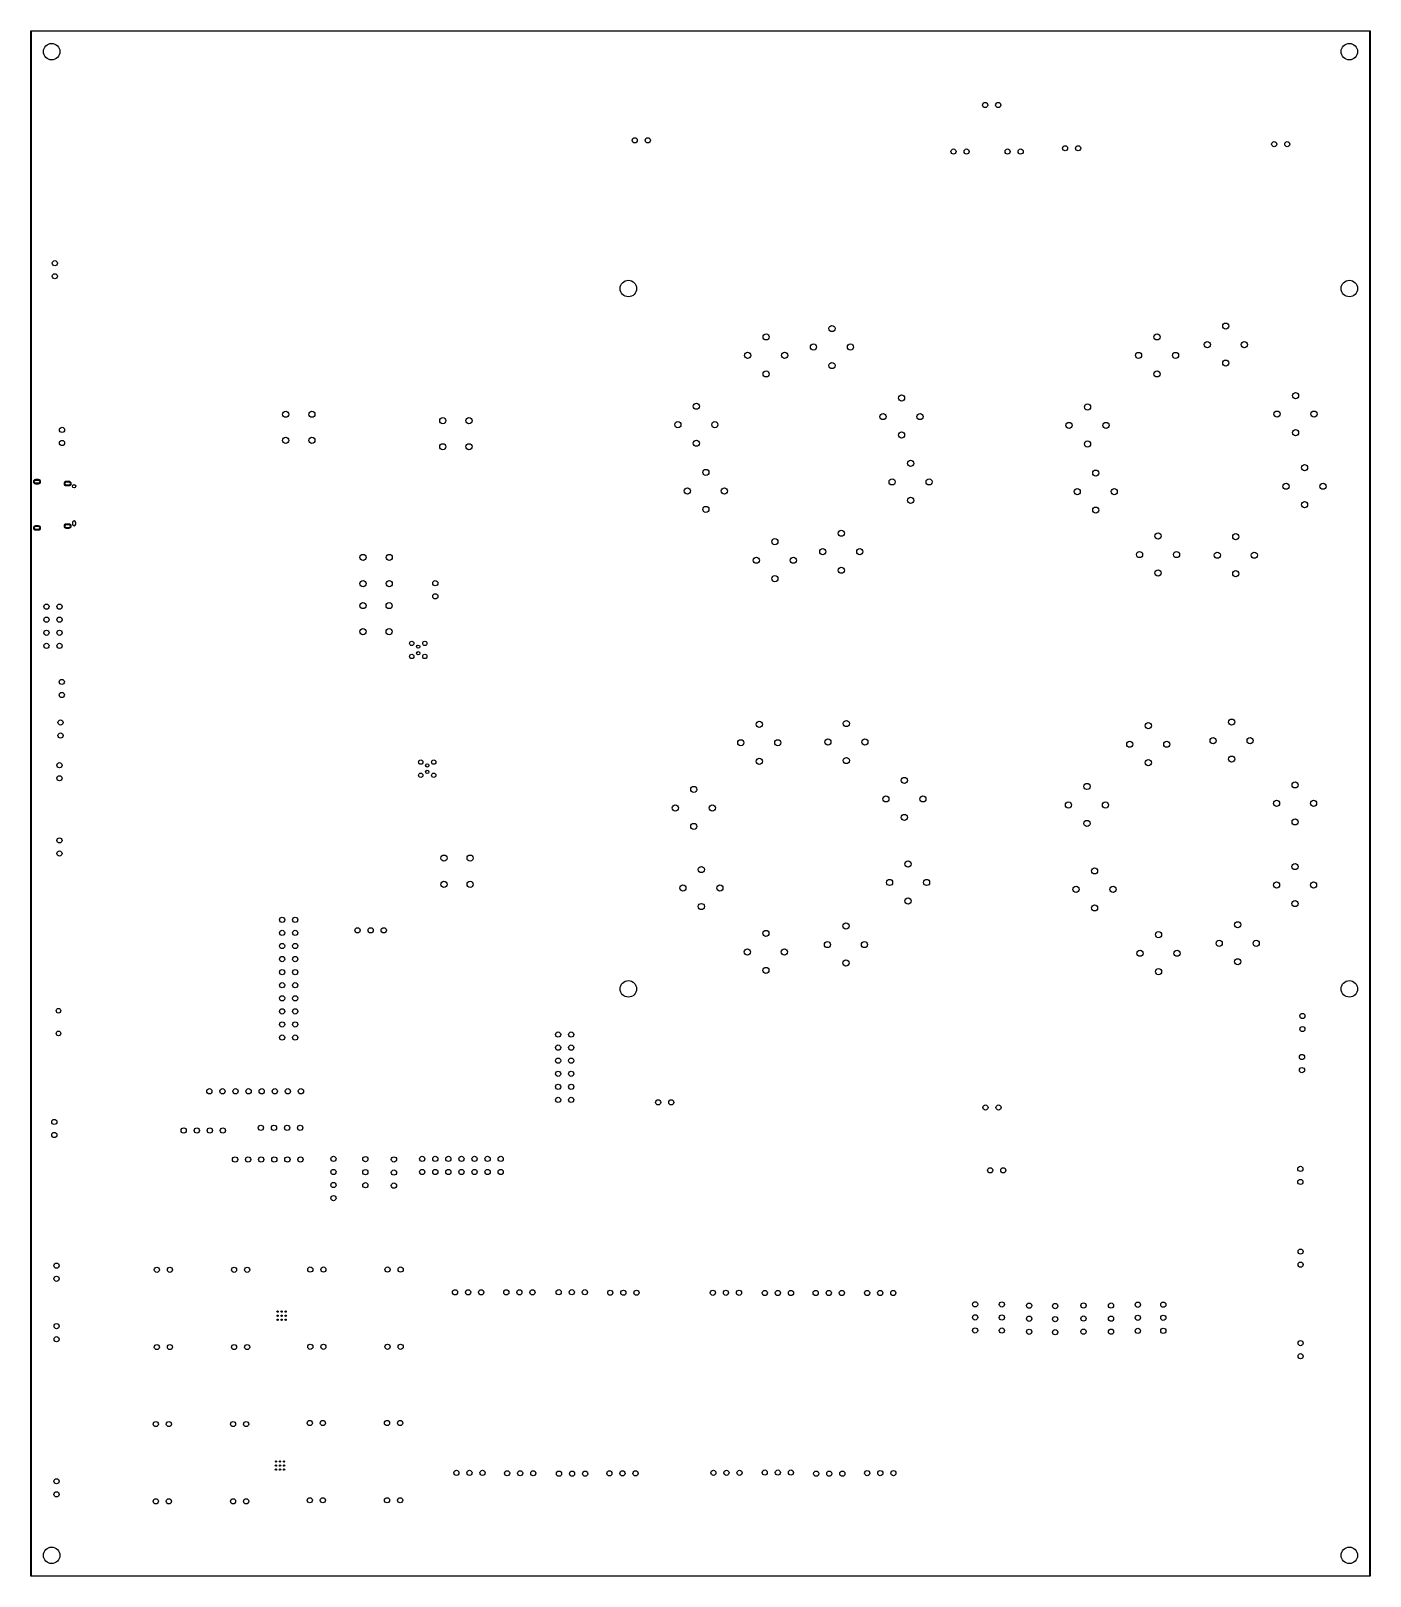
# Model space of a CAD drawing. Header units: millimetres. Extents: x 0 to 260, y 0 to 300.
import ezdxf

# ---------------------------------------------------------------- set-up
doc = ezdxf.new("R2010")
doc.units = ezdxf.units.MM
doc.layers.add('Edge.Cuts', color=254, linetype='CONTINUOUS', true_color=0xd0d2cd)

msp = doc.modelspace()

# ---------------------------------------------------------------- linework, layer by layer
at = {"layer": 'Edge.Cuts', "linetype": 'CONTINUOUS'}
for p, q in [((-0.025, 300), (-0.023097, 300.009567)), ((-0.025, 0), (-0.025, 300)), ((-0.023097, 300.009567), (-0.009567, 300.023097)), ((-0.009567, 300.023097), (0, 300.025)), ((0, 300.025), (260, 300.025)), ((0.025, 299.975), (0.025, 0.025)), ((259.975, 299.975), (0.025, 299.975)), ((259.975, 0.025), (259.975, 299.975)), ((260, 300.025), (260.009567, 300.023097)), ((260.009567, 300.023097), (260.023097, 300.009567)), ((260.023097, 300.009567), (260.025, 300)), ((260.025, 300), (260.025, 0)), ((1.46, 212.89), (0.86, 212.89)), ((1.46, 212.74), (0.86, 212.74)), ((0.86, 212.24), (1.46, 212.24)), ((0.86, 212.09), (1.46, 212.09)), ((7.41, 212.53), (6.81, 212.53)), ((7.41, 212.38), (6.81, 212.38)), ((6.81, 211.88), (7.41, 211.88)), ((6.81, 211.73), (7.41, 211.73)), ((7.41, 204.27), (6.81, 204.27)), ((7.41, 204.12), (6.81, 204.12)), ((8.035, 204.55), (8.035, 204.25)), ((8.035001, 204.55), (8.035001, 204.25)), ((8.684999, 204.25), (8.684999, 204.55)), ((8.685, 204.25), (8.685, 204.55)), ((1.46, 203.91), (0.86, 203.91)), ((1.46, 203.76), (0.86, 203.76)), ((0.86, 203.26), (1.46, 203.26)), ((0.86, 203.11), (1.46, 203.11)), ((6.81, 203.62), (7.41, 203.62)), ((6.81, 203.47), (7.41, 203.47)), ((-0.023097, -0.009567), (-0.025, 0)), ((0.025, 0.025), (259.975, 0.025)), ((260.025, 0), (260.023097, -0.009567)), ((-0.009567, -0.023097), (-0.023097, -0.009567)), ((0, -0.025), (-0.009567, -0.023097)), ((260, -0.025), (0, -0.025)), ((260.009567, -0.023097), (260, -0.025)), ((260.023097, -0.009567), (260.009567, -0.023097))]:
    msp.add_line(p, q, dxfattribs=at)
at = {"layer": 'Edge.Cuts'}
for centre, radius in [((4, 296), 1.6), ((4, 296), 1.599999), ((256, 296), 1.6), ((256, 296), 1.599999), ((185.27, 285.63), 0.5), ((185.27, 285.63), 0.5), ((187.81, 285.63), 0.5), ((187.81, 285.63), 0.5), ((117.23, 278.78), 0.5), ((117.23, 278.78), 0.5), ((119.77, 278.78), 0.5), ((119.77, 278.78), 0.5), ((179.13, 276.6), 0.5), ((179.13, 276.6), 0.5), ((181.67, 276.6), 0.5), ((181.67, 276.6), 0.5), ((189.63, 276.6), 0.5), ((189.63, 276.6), 0.5), ((192.17, 276.6), 0.5), ((192.17, 276.6), 0.5), ((200.79, 277.23), 0.5), ((200.79, 277.23), 0.5), ((203.33, 277.23), 0.5), ((203.33, 277.23), 0.5), ((241.4, 278.03), 0.5), ((241.4, 278.03), 0.5), ((243.94, 278.03), 0.5), ((243.94, 278.03), 0.5), ((4.62, 254.92), 0.5), ((4.62, 254.92), 0.5), ((4.62, 252.38), 0.5), ((4.62, 252.38), 0.5), ((116, 250), 1.6), ((116, 250), 1.599999), ((256, 250), 1.6), ((256, 250), 1.599999), ((232, 242.702102), 0.5969), ((232, 242.702102), 0.5969), ((142.750078, 240.612017), 0.5969), ((142.750078, 240.612017), 0.5969), ((155.53, 242.232102), 0.5969), ((155.53, 242.232102), 0.5969), ((218.65, 240.602102), 0.5969), ((218.65, 240.602102), 0.5969), ((139.157976, 237.019915), 0.5969), ((139.157976, 237.019915), 0.5969), ((146.34218, 237.019915), 0.5969), ((146.34218, 237.019915), 0.5969), ((151.937898, 238.64), 0.5969), ((151.937898, 238.64), 0.5969), ((159.122102, 238.64), 0.5969), ((159.122102, 238.64), 0.5969), ((215.057898, 237.01), 0.5969), ((215.057898, 237.01), 0.5969), ((222.242102, 237.01), 0.5969), ((222.242102, 237.01), 0.5969), ((228.407898, 239.11), 0.5969), ((228.407898, 239.11), 0.5969), ((235.592102, 239.11), 0.5969), ((235.592102, 239.11), 0.5969), ((155.53, 235.047898), 0.5969), ((155.53, 235.047898), 0.5969), ((232, 235.517898), 0.5969), ((232, 235.517898), 0.5969), ((142.750078, 233.427813), 0.5969), ((142.750078, 233.427813), 0.5969), ((218.65, 233.417898), 0.5969), ((218.65, 233.417898), 0.5969), ((169.04, 228.732102), 0.5969), ((169.04, 228.732102), 0.5969), ((245.55, 229.202102), 0.5969), ((245.55, 229.202102), 0.5969), ((49.46, 225.59), 0.5969), ((49.46, 225.59), 0.5969), ((54.54, 225.59), 0.5969), ((54.54, 225.59), 0.5969), ((129.191268, 227.143695), 0.5969), ((129.191268, 227.143695), 0.5969), ((165.447898, 225.14), 0.5969), ((165.447898, 225.14), 0.5969), ((172.632102, 225.14), 0.5969), ((172.632102, 225.14), 0.5969), ((205.15, 227.002102), 0.5969), ((205.15, 227.002102), 0.5969), ((241.957898, 225.61), 0.5969), ((241.957898, 225.61), 0.5969), ((249.142102, 225.61), 0.5969), ((249.142102, 225.61), 0.5969), ((6.02, 222.55), 0.5), ((6.02, 222.55), 0.5), ((79.96, 224.35), 0.5969), ((79.96, 224.35), 0.5969), ((85.04, 224.35), 0.5969), ((85.04, 224.35), 0.5969), ((125.599166, 223.551593), 0.5969), ((125.599166, 223.551593), 0.5969), ((132.78337, 223.551593), 0.5969), ((132.78337, 223.551593), 0.5969), ((169.04, 221.547898), 0.5969), ((169.04, 221.547898), 0.5969), ((201.557898, 223.41), 0.5969), ((201.557898, 223.41), 0.5969), ((208.742102, 223.41), 0.5969), ((208.742102, 223.41), 0.5969), ((245.55, 222.017898), 0.5969), ((245.55, 222.017898), 0.5969), ((6.02, 220.01), 0.5), ((6.02, 220.01), 0.5), ((49.46, 220.51), 0.5969), ((49.46, 220.51), 0.5969), ((54.54, 220.51), 0.5969), ((54.54, 220.51), 0.5969), ((79.96, 219.27), 0.5969), ((79.96, 219.27), 0.5969), ((85.04, 219.27), 0.5969), ((85.04, 219.27), 0.5969), ((129.191268, 219.959491), 0.5969), ((129.191268, 219.959491), 0.5969), ((205.15, 219.817898), 0.5969), ((205.15, 219.817898), 0.5969), ((170.81, 216.052102), 0.5969), ((170.81, 216.052102), 0.5969), ((131.04, 214.282102), 0.5969), ((131.04, 214.282102), 0.5969), ((167.217898, 212.46), 0.5969), ((167.217898, 212.46), 0.5969), ((174.402102, 212.46), 0.5969), ((174.402102, 212.46), 0.5969), ((206.75, 214.152102), 0.5969), ((206.75, 214.152102), 0.5969), ((247.3, 215.202102), 0.5969), ((247.3, 215.202102), 0.5969), ((8.36, 211.6), 0.325), ((8.36, 211.6), 0.324999), ((127.447898, 210.69), 0.5969), ((127.447898, 210.69), 0.5969), ((134.632102, 210.69), 0.5969), ((134.632102, 210.69), 0.5969), ((203.157898, 210.56), 0.5969), ((203.157898, 210.56), 0.5969), ((210.342102, 210.56), 0.5969), ((210.342102, 210.56), 0.5969), ((243.707898, 211.61), 0.5969), ((243.707898, 211.61), 0.5969), ((250.892102, 211.61), 0.5969), ((250.892102, 211.61), 0.5969), ((131.04, 207.097898), 0.5969), ((131.04, 207.097898), 0.5969), ((170.81, 208.867898), 0.5969), ((170.81, 208.867898), 0.5969), ((206.75, 206.967898), 0.5969), ((206.75, 206.967898), 0.5969), ((247.3, 208.017898), 0.5969), ((247.3, 208.017898), 0.5969), ((144.44, 200.832102), 0.5969), ((144.44, 200.832102), 0.5969), ((157.34, 202.482102), 0.5969), ((157.34, 202.482102), 0.5969), ((218.84, 201.942102), 0.5969), ((218.84, 201.942102), 0.5969), ((233.94, 201.812102), 0.5969), ((233.94, 201.812102), 0.5969), ((64.47, 197.78), 0.5969), ((64.47, 197.78), 0.5969), ((69.55, 197.78), 0.5969), ((69.55, 197.78), 0.5969), ((153.747898, 198.89), 0.5969), ((153.747898, 198.89), 0.5969), ((160.932102, 198.89), 0.5969), ((160.932102, 198.89), 0.5969), ((215.247898, 198.35), 0.5969), ((215.247898, 198.35), 0.5969), ((222.432102, 198.35), 0.5969), ((222.432102, 198.35), 0.5969), ((230.347898, 198.22), 0.5969), ((230.347898, 198.22), 0.5969), ((237.532102, 198.22), 0.5969), ((237.532102, 198.22), 0.5969), ((140.847898, 197.24), 0.5969), ((140.847898, 197.24), 0.5969), ((148.032102, 197.24), 0.5969), ((148.032102, 197.24), 0.5969), ((157.34, 195.297898), 0.5969), ((157.34, 195.297898), 0.5969), ((218.84, 194.757898), 0.5969), ((218.84, 194.757898), 0.5969), ((233.94, 194.627898), 0.5969), ((233.94, 194.627898), 0.5969), ((64.47, 192.7), 0.5969), ((64.47, 192.7), 0.5969), ((69.55, 192.7), 0.5969), ((69.55, 192.7), 0.5969), ((78.5, 192.77), 0.508), ((78.5, 192.77), 0.508), ((144.44, 193.647898), 0.5969), ((144.44, 193.647898), 0.5969), ((64.46, 188.44), 0.5969), ((64.46, 188.44), 0.5969), ((69.54, 188.44), 0.5969), ((69.54, 188.44), 0.5969), ((78.5, 190.23), 0.508), ((78.5, 190.23), 0.508), ((3, 188.23), 0.508), ((3, 188.23), 0.508), ((3, 185.69), 0.508), ((3, 185.69), 0.508), ((5.54, 188.23), 0.508), ((5.54, 188.23), 0.508), ((5.54, 185.69), 0.508), ((5.54, 185.69), 0.508), ((3, 183.15), 0.508), ((3, 183.15), 0.508), ((5.54, 183.15), 0.508), ((5.54, 183.15), 0.508), ((64.46, 183.36), 0.5969), ((64.46, 183.36), 0.5969), ((69.54, 183.36), 0.5969), ((69.54, 183.36), 0.5969), ((3, 180.61), 0.508), ((3, 180.61), 0.508), ((5.54, 180.61), 0.508), ((5.54, 180.61), 0.508), ((73.93, 181.09), 0.42), ((73.93, 181.09), 0.42), ((75.2, 180.455), 0.32), ((75.2, 180.455), 0.32), ((76.47, 181.09), 0.42), ((76.47, 181.09), 0.42), ((73.93, 178.55), 0.42), ((73.93, 178.55), 0.42), ((75.2, 179.185), 0.32), ((75.2, 179.185), 0.32), ((76.47, 178.55), 0.42), ((76.47, 178.55), 0.42), ((5.97, 173.61), 0.5), ((5.97, 173.61), 0.5), ((5.97, 171.07), 0.5), ((5.97, 171.07), 0.5), ((5.73, 165.73), 0.5), ((5.73, 165.73), 0.5), ((141.42, 165.382102), 0.5969), ((141.42, 165.382102), 0.5969), ((158.33, 165.532102), 0.5969), ((158.33, 165.532102), 0.5969), ((216.95, 165.102102), 0.5969), ((216.95, 165.102102), 0.5969), ((233.13, 165.802102), 0.5969), ((233.13, 165.802102), 0.5969), ((5.73, 163.19), 0.5), ((5.73, 163.19), 0.5), ((137.827898, 161.79), 0.5969), ((137.827898, 161.79), 0.5969), ((145.012102, 161.79), 0.5969), ((145.012102, 161.79), 0.5969), ((154.737898, 161.94), 0.5969), ((154.737898, 161.94), 0.5969), ((161.922102, 161.94), 0.5969), ((161.922102, 161.94), 0.5969), ((213.357898, 161.51), 0.5969), ((213.357898, 161.51), 0.5969), ((220.542102, 161.51), 0.5969), ((220.542102, 161.51), 0.5969), ((229.537898, 162.21), 0.5969), ((229.537898, 162.21), 0.5969), ((236.722102, 162.21), 0.5969), ((236.722102, 162.21), 0.5969), ((233.13, 158.617898), 0.5969), ((233.13, 158.617898), 0.5969), ((5.52, 157.44), 0.5), ((5.52, 157.44), 0.5), ((75.67, 158.031231), 0.42), ((75.67, 158.031231), 0.42), ((76.94, 157.396231), 0.32), ((76.94, 157.396231), 0.32), ((76.94, 156.126231), 0.32), ((76.94, 156.126231), 0.32), ((78.21, 158.031231), 0.42), ((78.21, 158.031231), 0.42), ((141.42, 158.197898), 0.5969), ((141.42, 158.197898), 0.5969), ((158.33, 158.347898), 0.5969), ((158.33, 158.347898), 0.5969), ((216.95, 157.917898), 0.5969), ((216.95, 157.917898), 0.5969), ((5.52, 154.9), 0.5), ((5.52, 154.9), 0.5), ((75.67, 155.491231), 0.42), ((75.67, 155.491231), 0.42), ((78.21, 155.491231), 0.42), ((78.21, 155.491231), 0.42), ((128.7, 152.732102), 0.5969), ((128.7, 152.732102), 0.5969), ((169.59, 154.482102), 0.5969), ((169.59, 154.482102), 0.5969), ((205.05, 153.302102), 0.5969), ((205.05, 153.302102), 0.5969), ((245.46, 153.612102), 0.5969), ((245.46, 153.612102), 0.5969), ((165.997898, 150.89), 0.5969), ((165.997898, 150.89), 0.5969), ((173.182102, 150.89), 0.5969), ((173.182102, 150.89), 0.5969), ((201.457898, 149.71), 0.5969), ((201.457898, 149.71), 0.5969), ((208.642102, 149.71), 0.5969), ((208.642102, 149.71), 0.5969), ((241.867898, 150.02), 0.5969), ((241.867898, 150.02), 0.5969), ((249.052102, 150.02), 0.5969), ((249.052102, 150.02), 0.5969), ((125.107898, 149.14), 0.5969), ((125.107898, 149.14), 0.5969), ((132.292102, 149.14), 0.5969), ((132.292102, 149.14), 0.5969), ((169.59, 147.297898), 0.5969), ((169.59, 147.297898), 0.5969), ((245.46, 146.427898), 0.5969), ((245.46, 146.427898), 0.5969), ((128.7, 145.547898), 0.5969), ((128.7, 145.547898), 0.5969), ((205.05, 146.117898), 0.5969), ((205.05, 146.117898), 0.5969), ((5.52, 142.83), 0.5), ((5.52, 142.83), 0.5), ((5.52, 140.29), 0.5), ((5.52, 140.29), 0.5), ((80.19, 139.39), 0.5969), ((80.19, 139.39), 0.5969), ((85.27, 139.39), 0.5969), ((85.27, 139.39), 0.5969), ((170.3, 138.252102), 0.5969), ((170.3, 138.252102), 0.5969), ((245.45, 137.752102), 0.5969), ((245.45, 137.752102), 0.5969), ((130.17, 137.182102), 0.5969), ((130.17, 137.182102), 0.5969), ((166.707898, 134.66), 0.5969), ((166.707898, 134.66), 0.5969), ((173.892102, 134.66), 0.5969), ((173.892102, 134.66), 0.5969), ((206.52, 136.912102), 0.5969), ((206.52, 136.912102), 0.5969), ((80.19, 134.31), 0.5969), ((80.19, 134.31), 0.5969), ((85.27, 134.31), 0.5969), ((85.27, 134.31), 0.5969), ((126.577898, 133.59), 0.5969), ((126.577898, 133.59), 0.5969), ((133.762102, 133.59), 0.5969), ((133.762102, 133.59), 0.5969), ((202.927898, 133.32), 0.5969), ((202.927898, 133.32), 0.5969), ((210.112102, 133.32), 0.5969), ((210.112102, 133.32), 0.5969), ((241.857898, 134.16), 0.5969), ((241.857898, 134.16), 0.5969), ((249.042102, 134.16), 0.5969), ((249.042102, 134.16), 0.5969), ((130.17, 129.997898), 0.5969), ((130.17, 129.997898), 0.5969), ((170.3, 131.067898), 0.5969), ((170.3, 131.067898), 0.5969), ((206.52, 129.727898), 0.5969), ((206.52, 129.727898), 0.5969), ((245.45, 130.567898), 0.5969), ((245.45, 130.567898), 0.5969), ((48.76, 127.41), 0.508), ((48.76, 127.41), 0.508), ((51.3, 127.41), 0.508), ((51.3, 127.41), 0.508), ((158.25, 126.202102), 0.5969), ((158.25, 126.202102), 0.5969), ((234.31, 126.452102), 0.5969), ((234.31, 126.452102), 0.5969), ((48.76, 124.87), 0.508), ((48.76, 124.87), 0.508), ((51.3, 124.87), 0.508), ((51.3, 124.87), 0.508), ((63.41, 125.38), 0.508), ((63.41, 125.38), 0.508), ((65.95, 125.38), 0.508), ((65.95, 125.38), 0.508), ((68.49, 125.38), 0.508), ((68.49, 125.38), 0.508), ((142.7, 124.762102), 0.5969), ((142.7, 124.762102), 0.5969), ((154.657898, 122.61), 0.5969), ((154.657898, 122.61), 0.5969), ((161.842102, 122.61), 0.5969), ((161.842102, 122.61), 0.5969), ((218.94, 124.522102), 0.5969), ((218.94, 124.522102), 0.5969), ((230.717898, 122.86), 0.5969), ((230.717898, 122.86), 0.5969), ((237.902102, 122.86), 0.5969), ((237.902102, 122.86), 0.5969), ((48.76, 122.33), 0.508), ((48.76, 122.33), 0.508), ((48.76, 119.79), 0.508), ((48.76, 119.79), 0.508), ((51.3, 122.33), 0.508), ((51.3, 122.33), 0.508), ((51.3, 119.79), 0.508), ((51.3, 119.79), 0.508), ((139.107898, 121.17), 0.5969), ((139.107898, 121.17), 0.5969), ((146.292102, 121.17), 0.5969), ((146.292102, 121.17), 0.5969), ((215.347898, 120.93), 0.5969), ((215.347898, 120.93), 0.5969), ((222.532102, 120.93), 0.5969), ((222.532102, 120.93), 0.5969), ((48.76, 117.25), 0.508), ((48.76, 117.25), 0.508), ((51.3, 117.25), 0.508), ((51.3, 117.25), 0.508), ((142.7, 117.577898), 0.5969), ((142.7, 117.577898), 0.5969), ((158.25, 119.017898), 0.5969), ((158.25, 119.017898), 0.5969), ((218.94, 117.337898), 0.5969), ((218.94, 117.337898), 0.5969), ((234.31, 119.267898), 0.5969), ((234.31, 119.267898), 0.5969), ((48.76, 114.71), 0.508), ((48.76, 114.71), 0.508), ((51.3, 114.71), 0.508), ((51.3, 114.71), 0.508), ((116, 114), 1.6), ((116, 114), 1.599999), ((256, 114), 1.6), ((256, 114), 1.599999), ((48.76, 112.17), 0.508), ((48.76, 112.17), 0.508), ((51.3, 112.17), 0.508), ((51.3, 112.17), 0.508), ((5.33, 109.76), 0.45), ((5.33, 109.76), 0.45), ((48.76, 109.63), 0.508), ((48.76, 109.63), 0.508), ((51.3, 109.63), 0.508), ((51.3, 109.63), 0.508), ((246.88, 108.74), 0.5), ((246.88, 108.74), 0.5), ((5.33, 105.36), 0.45), ((5.33, 105.36), 0.45), ((48.76, 107.09), 0.508), ((48.76, 107.09), 0.508), ((48.76, 104.55), 0.508), ((48.76, 104.55), 0.508), ((51.3, 107.09), 0.508), ((51.3, 107.09), 0.508), ((51.3, 104.55), 0.508), ((51.3, 104.55), 0.508), ((102.35, 105.14), 0.508), ((102.35, 105.14), 0.508), ((104.89, 105.14), 0.508), ((104.89, 105.14), 0.508), ((246.88, 106.2), 0.5), ((246.88, 106.2), 0.5), ((102.35, 102.6), 0.508), ((102.35, 102.6), 0.508), ((104.89, 102.6), 0.508), ((104.89, 102.6), 0.508), ((102.35, 100.06), 0.508), ((102.35, 100.06), 0.508), ((104.89, 100.06), 0.508), ((104.89, 100.06), 0.508), ((246.8, 100.77), 0.5), ((246.8, 100.77), 0.5), ((102.35, 97.52), 0.508), ((102.35, 97.52), 0.508), ((104.89, 97.52), 0.508), ((104.89, 97.52), 0.508), ((246.8, 98.23), 0.5), ((246.8, 98.23), 0.5), ((34.63, 94.12), 0.508), ((34.63, 94.12), 0.508), ((37.17, 94.12), 0.508), ((37.17, 94.12), 0.508), ((39.71, 94.12), 0.508), ((39.71, 94.12), 0.508), ((42.25, 94.12), 0.508), ((42.25, 94.12), 0.508), ((44.79, 94.12), 0.508), ((44.79, 94.12), 0.508), ((47.33, 94.12), 0.508), ((47.33, 94.12), 0.508), ((49.87, 94.12), 0.508), ((49.87, 94.12), 0.508), ((52.41, 94.12), 0.508), ((52.41, 94.12), 0.508), ((102.35, 94.98), 0.508), ((102.35, 94.98), 0.508), ((104.89, 94.98), 0.508), ((104.89, 94.98), 0.508), ((102.35, 92.44), 0.508), ((102.35, 92.44), 0.508), ((104.89, 92.44), 0.508), ((104.89, 92.44), 0.508), ((121.78, 91.97), 0.5), ((121.78, 91.97), 0.5), ((124.32, 91.97), 0.5), ((124.32, 91.97), 0.5), ((185.34, 90.97), 0.5), ((185.34, 90.97), 0.5), ((187.88, 90.97), 0.5), ((187.88, 90.97), 0.5), ((4.52, 88.17), 0.5), ((4.52, 88.17), 0.5), ((44.64, 87.02), 0.508), ((44.64, 87.02), 0.508), ((47.18, 87.02), 0.508), ((47.18, 87.02), 0.508), ((49.72, 87.02), 0.508), ((49.72, 87.02), 0.508), ((52.26, 87.02), 0.508), ((52.26, 87.02), 0.508), ((4.52, 85.63), 0.5), ((4.52, 85.63), 0.5), ((29.64, 86.5), 0.508), ((29.64, 86.5), 0.508), ((32.18, 86.5), 0.508), ((32.18, 86.5), 0.508), ((34.72, 86.5), 0.508), ((34.72, 86.5), 0.508), ((37.26, 86.5), 0.508), ((37.26, 86.5), 0.508), ((39.62, 80.87), 0.508), ((39.62, 80.87), 0.508), ((42.16, 80.87), 0.508), ((42.16, 80.87), 0.508), ((44.7, 80.87), 0.508), ((44.7, 80.87), 0.508), ((47.24, 80.87), 0.508), ((47.24, 80.87), 0.508), ((49.78, 80.87), 0.508), ((49.78, 80.87), 0.508), ((52.32, 80.87), 0.508), ((52.32, 80.87), 0.508), ((58.72, 80.99), 0.508), ((58.72, 80.99), 0.508), ((64.92, 80.95), 0.508), ((64.92, 80.95), 0.508), ((70.47, 80.88), 0.508), ((70.47, 80.88), 0.508), ((75.96, 80.99), 0.508), ((75.96, 80.99), 0.508), ((78.5, 80.99), 0.508), ((78.5, 80.99), 0.508), ((81.04, 80.99), 0.508), ((81.04, 80.99), 0.508), ((83.58, 80.99), 0.508), ((83.58, 80.99), 0.508), ((86.12, 80.99), 0.508), ((86.12, 80.99), 0.508), ((88.66, 80.99), 0.508), ((88.66, 80.99), 0.508), ((91.2, 80.99), 0.508), ((91.2, 80.99), 0.508), ((58.72, 78.45), 0.508), ((58.72, 78.45), 0.508), ((64.92, 78.41), 0.508), ((64.92, 78.41), 0.508), ((70.47, 78.34), 0.508), ((70.47, 78.34), 0.508), ((75.96, 78.45), 0.508), ((75.96, 78.45), 0.508), ((78.5, 78.45), 0.508), ((78.5, 78.45), 0.508), ((81.04, 78.45), 0.508), ((81.04, 78.45), 0.508), ((83.58, 78.45), 0.508), ((83.58, 78.45), 0.508), ((86.12, 78.45), 0.508), ((86.12, 78.45), 0.508), ((88.66, 78.45), 0.508), ((88.66, 78.45), 0.508), ((91.2, 78.45), 0.508), ((91.2, 78.45), 0.508), ((186.25, 78.77), 0.5), ((186.25, 78.77), 0.5), ((188.79, 78.77), 0.5), ((188.79, 78.77), 0.5), ((246.48, 79.05), 0.5), ((246.48, 79.05), 0.5), ((58.72, 75.91), 0.508), ((58.72, 75.91), 0.508), ((64.92, 75.87), 0.508), ((64.92, 75.87), 0.508), ((70.47, 75.8), 0.508), ((70.47, 75.8), 0.508), ((246.48, 76.51), 0.5), ((246.48, 76.51), 0.5), ((58.72, 73.37), 0.508), ((58.72, 73.37), 0.508), ((246.53, 62.99), 0.5), ((246.53, 62.99), 0.5), ((4.95, 60.25), 0.5), ((4.95, 60.25), 0.5), ((246.53, 60.45), 0.5), ((246.53, 60.45), 0.5), ((4.95, 57.71), 0.5), ((4.95, 57.71), 0.5), ((24.43, 59.45), 0.5), ((24.43, 59.45), 0.5), ((26.97, 59.45), 0.5), ((26.97, 59.45), 0.5), ((39.43, 59.45), 0.5), ((39.43, 59.45), 0.5), ((41.97, 59.45), 0.5), ((41.97, 59.45), 0.5), ((54.23, 59.5), 0.5), ((54.23, 59.5), 0.5), ((56.77, 59.5), 0.5), ((56.77, 59.5), 0.5), ((69.23, 59.5), 0.5), ((69.23, 59.5), 0.5), ((71.77, 59.5), 0.5), ((71.77, 59.5), 0.5), ((82.33489, 55.083209), 0.5), ((82.33489, 55.083209), 0.5), ((84.87489, 55.083209), 0.5), ((84.87489, 55.083209), 0.5), ((87.41489, 55.083209), 0.5), ((87.41489, 55.083209), 0.5), ((92.294228, 55.07385), 0.5), ((92.294228, 55.07385), 0.5), ((94.834228, 55.07385), 0.5), ((94.834228, 55.07385), 0.5), ((97.374228, 55.07385), 0.5), ((97.374228, 55.07385), 0.5), ((102.46439, 55.102053), 0.5), ((102.46439, 55.102053), 0.5), ((105.00439, 55.102053), 0.5), ((105.00439, 55.102053), 0.5), ((107.54439, 55.102053), 0.5), ((107.54439, 55.102053), 0.5), ((112.481303, 55.000128), 0.5), ((112.481303, 55.000128), 0.5), ((115.021303, 55.000128), 0.5), ((115.021303, 55.000128), 0.5), ((117.561303, 55.000128), 0.5), ((117.561303, 55.000128), 0.5), ((132.399156, 54.989462), 0.5), ((132.399156, 54.989462), 0.5), ((134.939156, 54.989462), 0.5), ((134.939156, 54.989462), 0.5), ((137.479156, 54.989462), 0.5), ((137.479156, 54.989462), 0.5), ((142.490446, 54.951746), 0.5), ((142.490446, 54.951746), 0.5), ((145.030446, 54.951746), 0.5), ((145.030446, 54.951746), 0.5), ((147.570446, 54.951746), 0.5), ((147.570446, 54.951746), 0.5), ((152.371006, 54.952618), 0.5), ((152.371006, 54.952618), 0.5), ((154.911006, 54.952618), 0.5), ((154.911006, 54.952618), 0.5), ((157.451006, 54.952618), 0.5), ((157.451006, 54.952618), 0.5), ((162.354712, 54.953493), 0.5), ((162.354712, 54.953493), 0.5), ((164.894712, 54.953493), 0.5), ((164.894712, 54.953493), 0.5), ((167.434712, 54.953493), 0.5), ((167.434712, 54.953493), 0.5), ((47.8726, 51.3274), 0.127), ((47.8726, 51.3274), 0.127), ((48.66, 51.3274), 0.127), ((48.66, 51.3274), 0.127), ((49.4474, 51.3274), 0.127), ((49.4474, 51.3274), 0.127), ((183.32, 52.75), 0.508), ((183.32, 52.75), 0.508), ((188.52, 52.73), 0.508), ((188.52, 52.73), 0.508), ((193.82, 52.49), 0.508), ((193.82, 52.49), 0.508), ((198.87, 52.41), 0.508), ((198.87, 52.41), 0.508), ((204.37, 52.52), 0.508), ((204.37, 52.52), 0.508), ((209.72, 52.51), 0.508), ((209.72, 52.51), 0.508), ((214.92, 52.67), 0.508), ((214.92, 52.67), 0.508), ((219.87, 52.68), 0.508), ((219.87, 52.68), 0.508), ((4.97, 48.52), 0.5), ((4.97, 48.52), 0.5), ((47.8726, 50.54), 0.127), ((47.8726, 50.54), 0.127), ((47.8726, 49.7526), 0.127), ((47.8726, 49.7526), 0.127), ((48.66, 50.54), 0.127), ((48.66, 50.54), 0.127), ((48.66, 49.7526), 0.127), ((48.66, 49.7526), 0.127), ((49.4474, 50.54), 0.127), ((49.4474, 50.54), 0.127), ((49.4474, 49.7526), 0.127), ((49.4474, 49.7526), 0.127), ((183.32, 50.21), 0.508), ((183.32, 50.21), 0.508), ((183.32, 47.67), 0.508), ((183.32, 47.67), 0.508), ((188.52, 50.19), 0.508), ((188.52, 50.19), 0.508), ((188.52, 47.65), 0.508), ((188.52, 47.65), 0.508), ((193.82, 49.95), 0.508), ((193.82, 49.95), 0.508), ((198.87, 49.87), 0.508), ((198.87, 49.87), 0.508), ((204.37, 49.98), 0.508), ((204.37, 49.98), 0.508), ((209.72, 49.97), 0.508), ((209.72, 49.97), 0.508), ((214.92, 50.13), 0.508), ((214.92, 50.13), 0.508), ((214.92, 47.59), 0.508), ((214.92, 47.59), 0.508), ((219.87, 50.14), 0.508), ((219.87, 50.14), 0.508), ((219.87, 47.6), 0.508), ((219.87, 47.6), 0.508), ((4.97, 45.98), 0.5), ((4.97, 45.98), 0.5), ((193.82, 47.41), 0.508), ((193.82, 47.41), 0.508), ((198.87, 47.33), 0.508), ((198.87, 47.33), 0.508), ((204.37, 47.44), 0.508), ((204.37, 47.44), 0.508), ((209.72, 47.43), 0.508), ((209.72, 47.43), 0.508), ((246.53, 45.21), 0.5), ((246.53, 45.21), 0.5), ((24.43, 44.45), 0.5), ((24.43, 44.45), 0.5), ((26.97, 44.45), 0.5), ((26.97, 44.45), 0.5), ((39.43, 44.45), 0.5), ((39.43, 44.45), 0.5), ((41.97, 44.45), 0.5), ((41.97, 44.45), 0.5), ((54.23, 44.5), 0.5), ((54.23, 44.5), 0.5), ((56.77, 44.5), 0.5), ((56.77, 44.5), 0.5), ((69.23, 44.5), 0.5), ((69.23, 44.5), 0.5), ((71.77, 44.5), 0.5), ((71.77, 44.5), 0.5), ((246.53, 42.67), 0.5), ((246.53, 42.67), 0.5), ((54.13, 29.7), 0.5), ((54.13, 29.7), 0.5), ((56.67, 29.7), 0.5), ((56.67, 29.7), 0.5), ((69.13, 29.7), 0.5), ((69.13, 29.7), 0.5), ((71.67, 29.7), 0.5), ((71.67, 29.7), 0.5), ((24.23, 29.5), 0.5), ((24.23, 29.5), 0.5), ((26.77, 29.5), 0.5), ((26.77, 29.5), 0.5), ((39.23, 29.5), 0.5), ((39.23, 29.5), 0.5), ((41.77, 29.5), 0.5), ((41.77, 29.5), 0.5), ((47.5626, 22.2274), 0.127), ((47.5626, 22.2274), 0.127), ((47.5626, 21.44), 0.127), ((47.5626, 21.44), 0.127), ((48.35, 22.2274), 0.127), ((48.35, 22.2274), 0.127), ((48.35, 21.44), 0.127), ((48.35, 21.44), 0.127), ((49.1374, 22.2274), 0.127), ((49.1374, 22.2274), 0.127), ((49.1374, 21.44), 0.127), ((49.1374, 21.44), 0.127), ((4.95, 18.39), 0.5), ((4.95, 18.39), 0.5), ((47.5626, 20.6526), 0.127), ((47.5626, 20.6526), 0.127), ((48.35, 20.6526), 0.127), ((48.35, 20.6526), 0.127), ((49.1374, 20.6526), 0.127), ((49.1374, 20.6526), 0.127), ((82.594834, 20.022253), 0.5), ((82.594834, 20.022253), 0.5), ((85.134834, 20.022253), 0.5), ((85.134834, 20.022253), 0.5), ((87.674834, 20.022253), 0.5), ((87.674834, 20.022253), 0.5), ((92.443334, 19.941656), 0.5), ((92.443334, 19.941656), 0.5), ((94.983334, 19.941656), 0.5), ((94.983334, 19.941656), 0.5), ((97.523334, 19.941656), 0.5), ((97.523334, 19.941656), 0.5), ((102.523256, 19.86345), 0.5), ((102.523256, 19.86345), 0.5), ((105.063256, 19.86345), 0.5), ((105.063256, 19.86345), 0.5), ((107.603256, 19.86345), 0.5), ((107.603256, 19.86345), 0.5), ((112.310165, 19.92435), 0.5), ((112.310165, 19.92435), 0.5), ((114.850165, 19.92435), 0.5), ((114.850165, 19.92435), 0.5), ((117.390165, 19.92435), 0.5), ((117.390165, 19.92435), 0.5), ((132.502584, 20.026518), 0.5), ((132.502584, 20.026518), 0.5), ((135.042584, 20.026518), 0.5), ((135.042584, 20.026518), 0.5), ((137.582584, 20.026518), 0.5), ((137.582584, 20.026518), 0.5), ((142.477268, 20.079962), 0.5), ((142.477268, 20.079962), 0.5), ((145.017268, 20.079962), 0.5), ((145.017268, 20.079962), 0.5), ((147.557268, 20.079962), 0.5), ((147.557268, 20.079962), 0.5), ((152.468121, 19.864793), 0.5), ((152.468121, 19.864793), 0.5), ((155.008121, 19.864793), 0.5), ((155.008121, 19.864793), 0.5), ((157.548121, 19.864793), 0.5), ((157.548121, 19.864793), 0.5), ((162.376093, 19.969943), 0.5), ((162.376093, 19.969943), 0.5), ((164.916093, 19.969943), 0.5), ((164.916093, 19.969943), 0.5), ((167.456093, 19.969943), 0.5), ((167.456093, 19.969943), 0.5), ((4.95, 15.85), 0.5), ((4.95, 15.85), 0.5), ((54.13, 14.7), 0.5), ((54.13, 14.7), 0.5), ((56.67, 14.7), 0.5), ((56.67, 14.7), 0.5), ((69.13, 14.7), 0.5), ((69.13, 14.7), 0.5), ((71.67, 14.7), 0.5), ((71.67, 14.7), 0.5), ((24.23, 14.5), 0.5), ((24.23, 14.5), 0.5), ((26.77, 14.5), 0.5), ((26.77, 14.5), 0.5), ((39.23, 14.5), 0.5), ((39.23, 14.5), 0.5), ((41.77, 14.5), 0.5), ((41.77, 14.5), 0.5), ((4, 4), 1.6), ((4, 4), 1.599999), ((256, 4), 1.6), ((256, 4), 1.599999)]:
    msp.add_circle(centre, radius, dxfattribs=at)
for centre, radius, start, end in [((0.86, 212.49), 0.4, 90, 270), ((0.86, 212.49), 0.25, 90, 270), ((1.46, 212.49), 0.4, 270, 450), ((1.46, 212.49), 0.25, 270, 450), ((6.81, 212.13), 0.4, 90, 270), ((6.81, 212.13), 0.25, 90, 270), ((7.41, 212.13), 0.4, 270, 450), ((7.41, 212.13), 0.25, 270, 450), ((6.81, 203.87), 0.4, 90, 270), ((6.81, 203.87), 0.25, 90, 270), ((7.41, 203.87), 0.4, 270, 450), ((7.41, 203.87), 0.25, 270, 450), ((8.36, 204.55), 0.325, 360, 540), ((8.36, 204.25), 0.325, 180, 360), ((8.36, 204.55), 0.324999, 360, 540), ((8.36, 204.25), 0.324999, 180, 360), ((0.86, 203.51), 0.4, 90, 270), ((0.86, 203.51), 0.25, 90, 270), ((1.46, 203.51), 0.4, 270, 450), ((1.46, 203.51), 0.25, 270, 450)]:
    msp.add_arc(centre, radius, start, end, dxfattribs=at)

doc.saveas('drawing.dxf')
